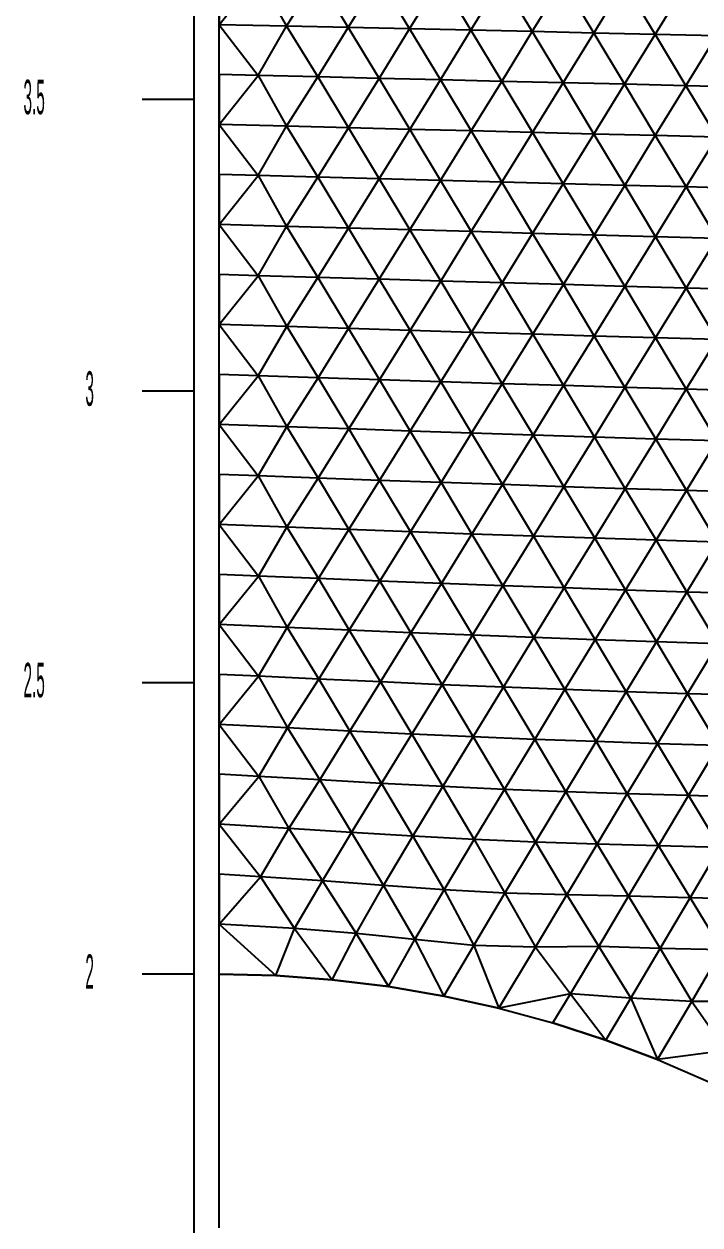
# Model space of a CAD drawing. Extents: x 0.18 to 10.15, y 0.05 to 7.38.
# Drawn here: x 0.189 to 1.718, y 2.523 to 5.24 of the extents above; entities that cross this region are included whole.
import ezdxf

# ---------------------------------------------------------------- set-up
doc = ezdxf.new("R2010")
doc.units = 0
doc.layers.add('1', color=7, linetype='CONTINUOUS')

msp = doc.modelspace()

# ---------------------------------------------------------------- linework, layer by layer
at = {"layer": '1', "color": 5}
for p, q in [((0.573529, 7.102942), (0.573529, 0.397059)), ((0.630837, 5.238565), (0.630837, 5.351621)), ((0.630837, 5.12551), (0.630837, 5.238565)), ((0.630837, 5.012454), (0.630837, 5.12551)), ((0.573529, 5.068982), (0.456618, 5.068982)), ((0.630837, 4.899398), (0.630837, 5.012454)), ((0.630837, 4.786343), (0.630837, 4.899398)), ((0.630837, 4.673287), (0.630837, 4.786343)), ((0.630837, 4.560231), (0.630837, 4.673287)), ((0.630837, 4.447176), (0.630837, 4.560231)), ((0.630837, 4.334121), (0.630837, 4.447176)), ((0.573529, 4.409491), (0.456618, 4.409491)), ((0.630837, 4.221065), (0.630837, 4.334121)), ((0.630837, 4.108009), (0.630837, 4.221065)), ((0.630837, 3.994954), (0.630837, 4.108009)), ((0.630837, 3.881898), (0.630837, 3.994954)), ((0.630837, 3.768843), (0.630837, 3.881898)), ((0.573529, 3.75), (0.456618, 3.75)), ((0.630837, 3.655787), (0.630837, 3.768843)), ((0.630837, 3.542732), (0.630837, 3.655787)), ((0.630837, 3.429676), (0.630837, 3.542732)), ((0.630837, 3.316621), (0.630837, 3.429676)), ((0.630837, 3.203565), (0.630837, 3.316621)), ((0.630837, 3.090509), (0.630837, 3.203565)), ((0.573529, 3.09051), (0.456618, 3.09051)), ((0.630837, 2.975816), (0.630837, 3.090509)), ((0.630837, 2.975816), (0.630837, 3.090509)), ((0.630837, 3.090509), (0.758807, 3.087404)), ((0.758807, 3.087404), (0.886373, 3.078104)), ((0.886373, 3.078104), (1.013135, 3.062661)), ((1.013135, 3.062661), (1.138704, 3.04116)), ((1.138704, 3.04116), (1.262705, 3.013717)), ((1.262705, 3.013717), (1.384782, 2.980474)), ((0.630837, 2.861122), (0.630837, 2.975816)), ((0.630837, 2.861122), (0.630837, 2.975816)), ((1.384782, 2.980474), (1.5046, 2.9416)), ((1.5046, 2.9416), (1.62185, 2.897284)), ((1.62185, 2.897284), (1.736245, 2.847734)), ((0.630837, 2.746428), (0.630837, 2.861122)), ((0.630837, 2.746428), (0.630837, 2.861122)), ((0.630837, 2.631734), (0.630837, 2.746428)), ((0.630837, 2.631734), (0.630837, 2.746428)), ((0.630837, 2.51704), (0.630837, 2.631734)), ((0.630837, 2.51704), (0.630837, 2.631734))]:
    msp.add_line(p, q, dxfattribs=at)
at = {"layer": '1', "color": 253}
for p, q in [((0.630837, 5.351621), (0.630837, 5.238565)), ((0.630837, 5.238565), (0.718612, 5.349823)), ((0.718612, 5.349823), (0.782971, 5.235211)), ((0.782971, 5.235211), (0.853439, 5.347061)), ((0.853439, 5.347061), (0.922513, 5.232131)), ((0.922513, 5.232131), (0.991683, 5.344222)), ((0.991683, 5.344222), (1.061187, 5.229063)), ((1.061187, 5.229063), (1.130233, 5.341358)), ((1.130233, 5.341358), (1.199852, 5.225978)), ((1.199852, 5.225978), (1.268885, 5.338467)), ((1.268885, 5.338467), (1.338582, 5.222866)), ((1.338582, 5.222866), (1.407638, 5.335531)), ((1.407638, 5.335531), (1.477394, 5.219713)), ((1.477394, 5.219713), (1.546505, 5.332538)), ((1.546505, 5.332538), (1.616298, 5.216507)), ((1.616298, 5.216507), (1.685496, 5.329468)), ((0.630837, 5.12551), (0.630837, 5.238565)), ((0.630837, 5.238565), (0.718719, 5.123436)), ((0.782971, 5.235211), (0.630837, 5.238565)), ((0.718719, 5.123436), (0.782971, 5.235211)), ((0.782971, 5.235211), (0.853703, 5.120252)), ((0.922513, 5.232131), (0.782971, 5.235211)), ((0.853703, 5.120252), (0.922513, 5.232131)), ((0.922513, 5.232131), (0.992088, 5.116986)), ((1.061187, 5.229063), (0.922513, 5.232131)), ((0.992088, 5.116986), (1.061187, 5.229063)), ((1.061187, 5.229063), (1.130749, 5.113706)), ((1.199852, 5.225978), (1.061187, 5.229063)), ((1.130749, 5.113706), (1.199852, 5.225978)), ((1.199852, 5.225978), (1.269471, 5.110412)), ((1.338582, 5.222866), (1.199852, 5.225978)), ((1.269471, 5.110412), (1.338582, 5.222866)), ((1.338582, 5.222866), (1.408248, 5.107096)), ((1.477394, 5.219713), (1.338582, 5.222866)), ((1.408248, 5.107096), (1.477394, 5.219713)), ((1.477394, 5.219713), (1.547088, 5.103746)), ((1.616298, 5.216507), (1.477394, 5.219713)), ((1.547088, 5.103746), (1.616298, 5.216507)), ((1.616298, 5.216507), (1.685997, 5.100351)), ((1.755301, 5.213234), (1.616298, 5.216507)), ((1.685997, 5.100351), (1.755301, 5.213234)), ((0.630837, 5.12551), (0.630837, 5.012454)), ((0.718719, 5.123436), (0.630837, 5.12551)), ((0.630837, 5.012454), (0.718719, 5.123436)), ((0.718719, 5.123436), (0.783126, 5.008629)), ((0.853703, 5.120252), (0.718719, 5.123436)), ((0.783126, 5.008629), (0.853703, 5.120252)), ((0.853703, 5.120252), (0.922796, 5.005124)), ((0.992088, 5.116986), (0.853703, 5.120252)), ((0.922796, 5.005124), (0.992088, 5.116986)), ((0.992088, 5.116986), (1.061576, 5.001642)), ((1.130749, 5.113706), (0.992088, 5.116986)), ((1.061576, 5.001642), (1.130749, 5.113706)), ((1.130749, 5.113706), (1.200312, 4.998161)), ((1.269471, 5.110412), (1.130749, 5.113706)), ((1.200312, 4.998161), (1.269471, 5.110412)), ((1.269471, 5.110412), (1.339075, 4.994672)), ((1.408248, 5.107096), (1.269471, 5.110412)), ((1.339075, 4.994672), (1.408248, 5.107096)), ((1.408248, 5.107096), (1.477872, 4.99117)), ((1.547088, 5.103746), (1.408248, 5.107096)), ((1.477872, 4.99117), (1.547088, 5.103746)), ((1.547088, 5.103746), (1.616711, 4.987643)), ((1.685997, 5.100351), (1.547088, 5.103746)), ((1.616711, 4.987643), (1.685997, 5.100351)), ((1.685997, 5.100351), (1.755596, 4.984083)), ((1.82498, 5.096898), (1.685997, 5.100351)), ((0.630837, 4.899398), (0.630837, 5.012454)), ((0.630837, 5.012454), (0.718798, 4.897055)), ((0.783126, 5.008629), (0.630837, 5.012454)), ((0.718798, 4.897055), (0.783126, 5.008629)), ((0.783126, 5.008629), (0.853897, 4.893459)), ((0.922796, 5.005124), (0.783126, 5.008629)), ((0.853897, 4.893459), (0.922796, 5.005124)), ((0.922796, 5.005124), (0.992383, 4.889781)), ((1.061576, 5.001642), (0.922796, 5.005124)), ((0.992383, 4.889781), (1.061576, 5.001642)), ((1.061576, 5.001642), (1.131118, 4.886104)), ((1.200312, 4.998161), (1.061576, 5.001642)), ((1.131118, 4.886104), (1.200312, 4.998161)), ((1.200312, 4.998161), (1.269881, 4.882434)), ((1.339075, 4.994672), (1.200312, 4.998161)), ((1.269881, 4.882434), (1.339075, 4.994672)), ((1.339075, 4.994672), (1.408657, 4.878767)), ((1.477872, 4.99117), (1.339075, 4.994672)), ((1.408657, 4.878767), (1.477872, 4.99117)), ((1.477872, 4.99117), (1.547449, 4.875099)), ((1.616711, 4.987643), (1.477872, 4.99117)), ((1.547449, 4.875099), (1.616711, 4.987643)), ((1.616711, 4.987643), (1.686259, 4.871419)), ((1.755596, 4.984083), (1.616711, 4.987643)), ((1.686259, 4.871419), (1.755596, 4.984083)), ((0.630837, 4.899398), (0.630837, 4.786343)), ((0.718798, 4.897055), (0.630837, 4.899398)), ((0.630837, 4.786343), (0.718798, 4.897055)), ((0.718798, 4.897055), (0.78325, 4.782049)), ((0.853897, 4.893459), (0.718798, 4.897055)), ((0.78325, 4.782049), (0.853897, 4.893459)), ((0.853897, 4.893459), (0.923023, 4.778122)), ((0.992383, 4.889781), (0.853897, 4.893459)), ((0.923023, 4.778122), (0.992383, 4.889781)), ((0.992383, 4.889781), (1.061882, 4.774237)), ((1.131118, 4.886104), (0.992383, 4.889781)), ((1.061882, 4.774237), (1.131118, 4.886104)), ((1.131118, 4.886104), (1.200669, 4.770374)), ((1.269881, 4.882434), (1.131118, 4.886104)), ((1.200669, 4.770374), (1.269881, 4.882434)), ((1.269881, 4.882434), (1.339444, 4.766531)), ((1.408657, 4.878767), (1.269881, 4.882434)), ((1.339444, 4.766531), (1.408657, 4.878767)), ((1.408657, 4.878767), (1.478212, 4.762706)), ((1.547449, 4.875099), (1.408657, 4.878767)), ((1.478212, 4.762706), (1.547449, 4.875099)), ((1.547449, 4.875099), (1.616973, 4.758893)), ((1.686259, 4.871419), (1.547449, 4.875099)), ((1.616973, 4.758893), (1.686259, 4.871419)), ((1.686259, 4.871419), (1.755728, 4.755083)), ((1.825091, 4.867716), (1.686259, 4.871419)), ((0.630837, 4.673287), (0.630837, 4.786343)), ((0.630837, 4.786343), (0.718869, 4.670668)), ((0.78325, 4.782049), (0.630837, 4.786343)), ((0.718869, 4.670668), (0.78325, 4.782049)), ((0.78325, 4.782049), (0.854071, 4.666653)), ((0.923023, 4.778122), (0.78325, 4.782049)), ((0.854071, 4.666653), (0.923023, 4.778122)), ((0.923023, 4.778122), (0.992646, 4.66256)), ((1.061882, 4.774237), (0.923023, 4.778122)), ((0.992646, 4.66256), (1.061882, 4.774237)), ((1.061882, 4.774237), (1.131445, 4.658489)), ((1.200669, 4.770374), (1.061882, 4.774237)), ((1.131445, 4.658489), (1.200669, 4.770374)), ((1.200669, 4.770374), (1.270237, 4.654455)), ((1.339444, 4.766531), (1.200669, 4.770374)), ((1.270237, 4.654455), (1.339444, 4.766531)), ((1.339444, 4.766531), (1.409002, 4.650458)), ((1.478212, 4.762706), (1.339444, 4.766531)), ((1.409002, 4.650458), (1.478212, 4.762706)), ((1.478212, 4.762706), (1.547738, 4.646496)), ((1.616973, 4.758893), (1.478212, 4.762706)), ((1.547738, 4.646496), (1.616973, 4.758893)), ((1.616973, 4.758893), (1.686443, 4.642564)), ((1.755728, 4.755083), (1.616973, 4.758893)), ((1.686443, 4.642564), (1.755728, 4.755083)), ((0.630837, 4.673287), (0.630837, 4.560231)), ((0.718869, 4.670668), (0.630837, 4.673287)), ((0.630837, 4.560231), (0.718869, 4.670668)), ((0.718869, 4.670668), (0.783378, 4.555446)), ((0.854071, 4.666653), (0.718869, 4.670668)), ((0.783378, 4.555446), (0.854071, 4.666653)), ((0.854071, 4.666653), (0.923254, 4.551081)), ((0.992646, 4.66256), (0.854071, 4.666653)), ((0.923254, 4.551081), (0.992646, 4.66256)), ((0.992646, 4.66256), (1.062195, 4.546782)), ((1.131445, 4.658489), (0.992646, 4.66256)), ((1.062195, 4.546782), (1.131445, 4.658489)), ((1.131445, 4.658489), (1.201032, 4.542537)), ((1.270237, 4.654455), (1.131445, 4.658489)), ((1.201032, 4.542537), (1.270237, 4.654455)), ((1.270237, 4.654455), (1.339819, 4.538348)), ((1.409002, 4.650458), (1.270237, 4.654455)), ((1.339819, 4.538348), (1.409002, 4.650458)), ((1.409002, 4.650458), (1.478555, 4.534219)), ((1.547738, 4.646496), (1.409002, 4.650458)), ((1.478555, 4.534219), (1.547738, 4.646496)), ((1.547738, 4.646496), (1.617236, 4.530146)), ((1.686443, 4.642564), (1.547738, 4.646496)), ((1.617236, 4.530146), (1.686443, 4.642564)), ((1.686443, 4.642564), (1.755858, 4.526121)), ((1.825116, 4.638649), (1.686443, 4.642564)), ((0.630837, 4.447176), (0.630837, 4.560231)), ((0.630837, 4.560231), (0.718952, 4.444258)), ((0.783378, 4.555446), (0.630837, 4.560231)), ((0.718952, 4.444258), (0.783378, 4.555446)), ((0.783378, 4.555446), (0.854275, 4.439793)), ((0.923254, 4.551081), (0.783378, 4.555446)), ((0.854275, 4.439793), (0.923254, 4.551081)), ((0.923254, 4.551081), (0.992954, 4.435259)), ((1.062195, 4.546782), (0.923254, 4.551081)), ((0.992954, 4.435259), (1.062195, 4.546782)), ((1.062195, 4.546782), (1.131828, 4.430779)), ((1.201032, 4.542537), (1.062195, 4.546782)), ((1.131828, 4.430779), (1.201032, 4.542537)), ((1.201032, 4.542537), (1.270658, 4.426374)), ((1.339819, 4.538348), (1.201032, 4.542537)), ((1.270658, 4.426374), (1.339819, 4.538348)), ((1.339819, 4.538348), (1.409419, 4.422055)), ((1.478555, 4.534219), (1.339819, 4.538348)), ((1.409419, 4.422055), (1.478555, 4.534219)), ((1.478555, 4.534219), (1.548103, 4.41782)), ((1.617236, 4.530146), (1.478555, 4.534219)), ((1.548103, 4.41782), (1.617236, 4.530146)), ((1.617236, 4.530146), (1.686705, 4.413665)), ((1.755858, 4.526121), (1.617236, 4.530146)), ((1.686705, 4.413665), (1.755858, 4.526121)), ((0.630837, 4.447176), (0.630837, 4.334121)), ((0.718952, 4.444258), (0.630837, 4.447176)), ((0.630837, 4.334121), (0.718952, 4.444258)), ((0.718952, 4.444258), (0.783545, 4.328787)), ((0.854275, 4.439793), (0.718952, 4.444258)), ((0.783545, 4.328787), (0.854275, 4.439793)), ((0.854275, 4.439793), (0.923558, 4.323936)), ((0.992954, 4.435259), (0.854275, 4.439793)), ((0.923558, 4.323936), (0.992954, 4.435259)), ((0.992954, 4.435259), (1.062606, 4.319189)), ((1.131828, 4.430779), (0.992954, 4.435259)), ((1.062606, 4.319189), (1.131828, 4.430779)), ((1.131828, 4.430779), (1.201512, 4.314539)), ((1.270658, 4.426374), (1.131828, 4.430779)), ((1.201512, 4.314539), (1.270658, 4.426374)), ((1.270658, 4.426374), (1.340326, 4.31)), ((1.409419, 4.422055), (1.270658, 4.426374)), ((1.340326, 4.31), (1.409419, 4.422055)), ((1.409419, 4.422055), (1.479041, 4.305579)), ((1.548103, 4.41782), (1.409419, 4.422055)), ((1.479041, 4.305579), (1.548103, 4.41782)), ((1.548103, 4.41782), (1.617652, 4.301271)), ((1.686705, 4.413665), (1.548103, 4.41782)), ((1.617652, 4.301271), (1.686705, 4.413665)), ((1.686705, 4.413665), (1.756149, 4.297066)), ((1.82522, 4.409577), (1.686705, 4.413665)), ((0.630837, 4.221065), (0.630837, 4.334121)), ((0.630837, 4.334121), (0.719072, 4.217802)), ((0.783545, 4.328787), (0.630837, 4.334121)), ((0.719072, 4.217802), (0.783545, 4.328787)), ((0.783545, 4.328787), (0.854567, 4.212817)), ((0.923558, 4.323936), (0.783545, 4.328787)), ((0.854567, 4.212817), (0.923558, 4.323936)), ((0.923558, 4.323936), (0.993395, 4.207781)), ((1.062606, 4.319189), (0.923558, 4.323936)), ((0.993395, 4.207781), (1.062606, 4.319189)), ((1.062606, 4.319189), (1.132377, 4.202848)), ((1.201512, 4.314539), (1.062606, 4.319189)), ((1.132377, 4.202848), (1.201512, 4.314539)), ((1.201512, 4.314539), (1.271269, 4.198053)), ((1.340326, 4.31), (1.201512, 4.314539)), ((1.271269, 4.198053), (1.340326, 4.31)), ((1.340326, 4.31), (1.410044, 4.193412)), ((1.479041, 4.305579), (1.340326, 4.31)), ((1.410044, 4.193412), (1.479041, 4.305579)), ((1.479041, 4.305579), (1.548692, 4.188925)), ((1.617652, 4.301271), (1.479041, 4.305579)), ((1.548692, 4.188925), (1.617652, 4.301271)), ((1.617652, 4.301271), (1.687205, 4.184582)), ((1.756149, 4.297066), (1.617652, 4.301271)), ((1.687205, 4.184582), (1.756149, 4.297066)), ((0.630837, 4.221065), (0.630837, 4.108009)), ((0.719072, 4.217802), (0.630837, 4.221065)), ((0.630837, 4.108009), (0.719072, 4.217802)), ((0.719072, 4.217802), (0.783803, 4.102015)), ((0.854567, 4.212817), (0.719072, 4.217802)), ((0.783803, 4.102015), (0.854567, 4.212817)), ((0.854567, 4.212817), (0.924024, 4.096588)), ((0.993395, 4.207781), (0.854567, 4.212817)), ((0.924024, 4.096588), (0.993395, 4.207781)), ((0.993395, 4.207781), (1.063228, 4.091318)), ((1.132377, 4.202848), (0.993395, 4.207781)), ((1.063228, 4.091318), (1.132377, 4.202848)), ((1.132377, 4.202848), (1.202238, 4.086218)), ((1.271269, 4.198053), (1.132377, 4.202848)), ((1.202238, 4.086218), (1.271269, 4.198053)), ((1.271269, 4.198053), (1.341103, 4.081314)), ((1.410044, 4.193412), (1.271269, 4.198053)), ((1.341103, 4.081314), (1.410044, 4.193412)), ((1.410044, 4.193412), (1.47982, 4.076613)), ((1.548692, 4.188925), (1.410044, 4.193412)), ((1.47982, 4.076613), (1.548692, 4.188925)), ((1.548692, 4.188925), (1.618379, 4.072106)), ((1.687205, 4.184582), (1.548692, 4.188925)), ((1.618379, 4.072106), (1.687205, 4.184582)), ((1.687205, 4.184582), (1.75677, 4.06777)), ((1.825572, 4.180364), (1.687205, 4.184582)), ((0.630837, 3.994954), (0.630837, 4.108009)), ((0.630837, 4.108009), (0.71927, 3.991258)), ((0.783803, 4.102015), (0.630837, 4.108009)), ((0.71927, 3.991258), (0.783803, 4.102015)), ((0.783803, 4.102015), (0.855044, 3.985626)), ((0.924024, 4.096588), (0.783803, 4.102015)), ((0.855044, 3.985626), (0.924024, 4.096588)), ((0.924024, 4.096588), (0.994096, 3.979975)), ((1.063228, 4.091318), (0.924024, 4.096588)), ((0.994096, 3.979975), (1.063228, 4.091318)), ((1.063228, 4.091318), (1.13323, 3.974506)), ((1.202238, 4.086218), (1.063228, 4.091318)), ((1.13323, 3.974506), (1.202238, 4.086218)), ((1.202238, 4.086218), (1.272212, 3.969279)), ((1.341103, 4.081314), (1.202238, 4.086218)), ((1.272212, 3.969279), (1.341103, 4.081314)), ((1.341103, 4.081314), (1.411024, 3.964318)), ((1.47982, 4.076613), (1.341103, 4.081314)), ((1.411024, 3.964318), (1.47982, 4.076613)), ((1.47982, 4.076613), (1.549662, 3.959615)), ((1.618379, 4.072106), (1.47982, 4.076613)), ((1.549662, 3.959615), (1.618379, 4.072106)), ((1.618379, 4.072106), (1.688112, 3.955142)), ((1.75677, 4.06777), (1.618379, 4.072106)), ((1.688112, 3.955142), (1.75677, 4.06777)), ((0.630837, 3.994954), (0.630837, 3.881898)), ((0.71927, 3.991258), (0.630837, 3.994954)), ((0.630837, 3.881898), (0.71927, 3.991258)), ((0.71927, 3.991258), (0.784256, 3.87505)), ((0.855044, 3.985626), (0.71927, 3.991258)), ((0.784256, 3.87505), (0.855044, 3.985626)), ((0.855044, 3.985626), (0.924809, 3.868876)), ((0.994096, 3.979975), (0.855044, 3.985626)), ((0.924809, 3.868876), (0.994096, 3.979975)), ((0.994096, 3.979975), (1.064232, 3.862947)), ((1.13323, 3.974506), (0.994096, 3.979975)), ((1.064232, 3.862947), (1.13323, 3.974506)), ((1.13323, 3.974506), (1.203366, 3.857311)), ((1.272212, 3.969279), (1.13323, 3.974506)), ((1.203366, 3.857311), (1.272212, 3.969279)), ((1.272212, 3.969279), (1.342295, 3.85202)), ((1.411024, 3.964318), (1.272212, 3.969279)), ((1.342295, 3.85202), (1.411024, 3.964318)), ((1.411024, 3.964318), (1.481038, 3.847077)), ((1.549662, 3.959615), (1.411024, 3.964318)), ((1.481038, 3.847077), (1.549662, 3.959615)), ((1.549662, 3.959615), (1.619584, 3.842445)), ((1.688112, 3.955142), (1.549662, 3.959615)), ((1.619584, 3.842445), (1.688112, 3.955142)), ((1.688112, 3.955142), (1.757907, 3.838068)), ((1.826356, 3.950863), (1.688112, 3.955142)), ((0.630837, 3.768843), (0.630837, 3.881898)), ((0.630837, 3.881898), (0.719649, 3.764572)), ((0.784256, 3.87505), (0.630837, 3.881898)), ((0.719649, 3.764572), (0.784256, 3.87505)), ((0.784256, 3.87505), (0.855921, 3.758073)), ((0.924809, 3.868876), (0.784256, 3.87505)), ((0.855921, 3.758073), (0.924809, 3.868876)), ((0.924809, 3.868876), (0.995296, 3.751594)), ((1.064232, 3.862947), (0.924809, 3.868876)), ((0.995296, 3.751594), (1.064232, 3.862947)), ((1.064232, 3.862947), (1.134585, 3.745427)), ((1.203366, 3.857311), (1.064232, 3.862947)), ((1.134585, 3.745427), (1.203366, 3.857311)), ((1.203366, 3.857311), (1.273632, 3.739699)), ((1.342295, 3.85202), (1.203366, 3.857311)), ((1.273632, 3.739699), (1.342295, 3.85202)), ((1.342295, 3.85202), (1.412488, 3.734449)), ((1.481038, 3.847077), (1.342295, 3.85202)), ((1.412488, 3.734449), (1.481038, 3.847077)), ((1.481038, 3.847077), (1.55116, 3.72963)), ((1.619584, 3.842445), (1.481038, 3.847077)), ((1.55116, 3.72963), (1.619584, 3.842445)), ((1.619584, 3.842445), (1.68961, 3.725151)), ((1.757907, 3.838068), (1.619584, 3.842445)), ((1.68961, 3.725151), (1.757907, 3.838068)), ((0.630837, 3.768843), (0.630837, 3.655787)), ((0.719649, 3.764572), (0.630837, 3.768843)), ((0.630837, 3.655787), (0.719649, 3.764572)), ((0.719649, 3.764572), (0.785204, 3.647786)), ((0.855921, 3.758073), (0.719649, 3.764572)), ((0.785204, 3.647786), (0.855921, 3.758073)), ((0.855921, 3.758073), (0.926305, 3.640563)), ((0.995296, 3.751594), (0.855921, 3.758073)), ((0.926305, 3.640563), (0.995296, 3.751594)), ((0.995296, 3.751594), (1.065916, 3.633684)), ((1.134585, 3.745427), (0.995296, 3.751594)), ((1.065916, 3.633684), (1.134585, 3.745427)), ((1.134585, 3.745427), (1.205056, 3.627336)), ((1.273632, 3.739699), (1.134585, 3.745427)), ((1.205056, 3.627336), (1.273632, 3.739699)), ((1.273632, 3.739699), (1.343992, 3.62166)), ((1.412488, 3.734449), (1.273632, 3.739699)), ((1.343992, 3.62166), (1.412488, 3.734449)), ((1.412488, 3.734449), (1.482801, 3.616618)), ((1.55116, 3.72963), (1.412488, 3.734449)), ((1.482801, 3.616618), (1.55116, 3.72963)), ((1.55116, 3.72963), (1.621428, 3.612049)), ((1.68961, 3.725151), (1.55116, 3.72963)), ((1.621428, 3.612049), (1.68961, 3.725151)), ((1.68961, 3.725151), (1.759781, 3.6078)), ((1.827787, 3.720926), (1.68961, 3.725151)), ((0.630837, 3.542732), (0.630837, 3.655787)), ((0.630837, 3.655787), (0.720595, 3.537716)), ((0.785204, 3.647786), (0.630837, 3.655787)), ((0.720595, 3.537716), (0.785204, 3.647786)), ((0.785204, 3.647786), (0.857911, 3.530011)), ((0.926305, 3.640563), (0.785204, 3.647786)), ((0.857911, 3.530011), (0.926305, 3.640563)), ((0.926305, 3.640563), (0.997577, 3.52224)), ((1.065916, 3.633684), (0.926305, 3.640563)), ((0.997577, 3.52224), (1.065916, 3.633684)), ((1.065916, 3.633684), (1.136671, 3.514955)), ((1.205056, 3.627336), (1.065916, 3.633684)), ((1.136671, 3.514955), (1.205056, 3.627336)), ((1.205056, 3.627336), (1.27553, 3.508598)), ((1.343992, 3.62166), (1.205056, 3.627336)), ((1.27553, 3.508598), (1.343992, 3.62166)), ((1.343992, 3.62166), (1.414431, 3.503268)), ((1.482801, 3.616618), (1.343992, 3.62166)), ((1.414431, 3.503268), (1.482801, 3.616618)), ((1.482801, 3.616618), (1.553292, 3.498663)), ((1.621428, 3.612049), (1.482801, 3.616618)), ((1.553292, 3.498663), (1.621428, 3.612049)), ((1.621428, 3.612049), (1.691911, 3.494448)), ((1.759781, 3.6078), (1.621428, 3.612049)), ((1.691911, 3.494448), (1.759781, 3.6078)), ((0.630837, 3.542732), (0.630837, 3.429676)), ((0.720595, 3.537716), (0.630837, 3.542732)), ((0.630837, 3.429676), (0.720595, 3.537716)), ((0.720595, 3.537716), (0.787943, 3.420302)), ((0.857911, 3.530011), (0.720595, 3.537716)), ((0.787943, 3.420302), (0.857911, 3.530011)), ((0.857911, 3.530011), (0.929838, 3.411467)), ((0.997577, 3.52224), (0.857911, 3.530011)), ((0.929838, 3.411467), (0.997577, 3.52224)), ((0.997577, 3.52224), (1.068812, 3.402768)), ((1.136671, 3.514955), (0.997577, 3.52224)), ((1.068812, 3.402768), (1.136671, 3.514955)), ((1.136671, 3.514955), (1.207128, 3.395111)), ((1.27553, 3.508598), (1.136671, 3.514955)), ((1.207128, 3.395111), (1.27553, 3.508598)), ((1.27553, 3.508598), (1.345893, 3.389271)), ((1.414431, 3.503268), (1.27553, 3.508598)), ((1.345893, 3.389271), (1.414431, 3.503268)), ((1.414431, 3.503268), (1.485071, 3.384811)), ((1.553292, 3.498663), (1.414431, 3.503268)), ((1.485071, 3.384811), (1.553292, 3.498663)), ((1.553292, 3.498663), (1.624097, 3.380795)), ((1.691911, 3.494448), (1.553292, 3.498663)), ((1.624097, 3.380795), (1.691911, 3.494448)), ((1.691911, 3.494448), (1.7627, 3.376926)), ((1.830153, 3.490466), (1.691911, 3.494448)), ((0.630837, 3.316621), (0.630837, 3.429676)), ((0.630837, 3.429676), (0.724241, 3.311038)), ((0.787943, 3.420302), (0.630837, 3.429676)), ((0.724241, 3.311038), (0.787943, 3.420302)), ((0.787943, 3.420302), (0.864231, 3.301909)), ((0.929838, 3.411467), (0.787943, 3.420302)), ((0.864231, 3.301909), (0.929838, 3.411467)), ((0.929838, 3.411467), (1.002551, 3.291575)), ((1.068812, 3.402768), (0.929838, 3.411467)), ((1.002551, 3.291575), (1.068812, 3.402768)), ((1.068812, 3.402768), (1.139099, 3.281264)), ((1.207128, 3.395111), (1.068812, 3.402768)), ((1.139099, 3.281264), (1.207128, 3.395111)), ((1.207128, 3.395111), (1.276754, 3.273819)), ((1.345893, 3.389271), (1.207128, 3.395111)), ((1.276754, 3.273819), (1.345893, 3.389271)), ((1.345893, 3.389271), (1.416435, 3.270029)), ((1.485071, 3.384811), (1.345893, 3.389271)), ((1.416435, 3.270029), (1.485071, 3.384811)), ((1.485071, 3.384811), (1.556268, 3.266848)), ((1.624097, 3.380795), (1.485071, 3.384811)), ((1.556268, 3.266848), (1.624097, 3.380795)), ((1.624097, 3.380795), (1.69533, 3.263087)), ((1.7627, 3.376926), (1.624097, 3.380795)), ((1.69533, 3.263087), (1.7627, 3.376926)), ((0.630837, 3.316621), (0.630837, 3.203565)), ((0.724241, 3.311038), (0.630837, 3.316621)), ((0.630837, 3.203565), (0.724241, 3.311038)), ((0.724241, 3.311038), (0.800758, 3.194157)), ((0.864231, 3.301909), (0.724241, 3.311038)), ((0.800758, 3.194157), (0.864231, 3.301909)), ((0.864231, 3.301909), (0.940054, 3.182922)), ((1.002551, 3.291575), (0.864231, 3.301909)), ((0.940054, 3.182922), (1.002551, 3.291575)), ((1.002551, 3.291575), (1.07327, 3.169128)), ((1.139099, 3.281264), (1.002551, 3.291575)), ((1.07327, 3.169128), (1.139099, 3.281264)), ((1.139099, 3.281264), (1.206071, 3.15519)), ((1.276754, 3.273819), (1.139099, 3.281264)), ((1.206071, 3.15519), (1.276754, 3.273819)), ((1.276754, 3.273819), (1.345889, 3.152057)), ((1.416435, 3.270029), (1.276754, 3.273819)), ((1.345889, 3.152057), (1.416435, 3.270029)), ((1.416435, 3.270029), (1.488723, 3.153376)), ((1.556268, 3.266848), (1.416435, 3.270029)), ((1.488723, 3.153376), (1.556268, 3.266848)), ((1.556268, 3.266848), (1.627944, 3.149)), ((1.69533, 3.263087), (1.556268, 3.266848)), ((1.627944, 3.149), (1.69533, 3.263087)), ((1.69533, 3.263087), (1.767053, 3.145407)), ((1.833906, 3.259553), (1.69533, 3.263087)), ((0.630837, 3.090509), (0.630837, 3.203565)), ((0.630837, 3.203565), (0.758807, 3.087404)), ((0.800758, 3.194157), (0.630837, 3.203565)), ((0.758807, 3.087404), (0.800758, 3.194157)), ((0.800758, 3.194157), (0.886373, 3.078104)), ((0.940054, 3.182922), (0.800758, 3.194157)), ((0.886373, 3.078104), (0.940054, 3.182922)), ((0.940054, 3.182922), (1.013135, 3.062661)), ((1.07327, 3.169128), (0.940054, 3.182922)), ((1.013135, 3.062661), (1.07327, 3.169128)), ((1.07327, 3.169128), (1.138704, 3.04116)), ((1.206071, 3.15519), (1.07327, 3.169128)), ((1.138704, 3.04116), (1.206071, 3.15519)), ((1.206071, 3.15519), (1.262705, 3.013717)), ((1.345889, 3.152057), (1.206071, 3.15519)), ((1.262705, 3.013717), (1.345889, 3.152057)), ((1.488723, 3.153376), (1.345889, 3.152057)), ((1.345889, 3.152057), (1.424643, 3.046221)), ((1.424643, 3.046221), (1.488723, 3.153376)), ((1.488723, 3.153376), (1.56115, 3.03611)), ((1.627944, 3.149), (1.488723, 3.153376)), ((1.56115, 3.03611), (1.627944, 3.149)), ((1.627944, 3.149), (1.699135, 3.029184)), ((1.767053, 3.145407), (1.627944, 3.149)), ((1.699135, 3.029184), (1.767053, 3.145407)), ((0.758807, 3.087404), (0.630837, 3.090509)), ((0.886373, 3.078104), (0.758807, 3.087404)), ((1.013135, 3.062661), (0.886373, 3.078104)), ((1.138704, 3.04116), (1.013135, 3.062661)), ((1.424643, 3.046221), (1.262705, 3.013717)), ((1.384782, 2.980474), (1.424643, 3.046221)), ((1.424643, 3.046221), (1.5046, 2.9416)), ((1.56115, 3.03611), (1.424643, 3.046221)), ((1.262705, 3.013717), (1.138704, 3.04116)), ((1.5046, 2.9416), (1.56115, 3.03611)), ((1.56115, 3.03611), (1.62185, 2.897284)), ((1.699135, 3.029184), (1.56115, 3.03611)), ((1.62185, 2.897284), (1.699135, 3.029184)), ((1.699135, 3.029184), (1.776576, 2.918242)), ((1.84023, 3.029068), (1.699135, 3.029184)), ((1.262705, 3.013717), (1.384782, 2.980474)), ((1.5046, 2.9416), (1.384782, 2.980474)), ((1.62185, 2.897284), (1.5046, 2.9416)), ((1.776576, 2.918242), (1.62185, 2.897284)), ((1.62185, 2.897284), (1.736245, 2.847734))]:
    msp.add_line(p, q, dxfattribs=at)

# ---------------------------------------------------------------- texts
at = {"layer": '1', "color": 5, "width": 0.333333}
for s, p in [('3.5', (0.188162, 5.035981)), ('3', (0.328162, 4.376491)), ('2.5', (0.188162, 3.717)), ('2', (0.328162, 3.05751))]:
    msp.add_text(s, height=0.078, dxfattribs=at).set_placement(p)

doc.saveas('drawing.dxf')
